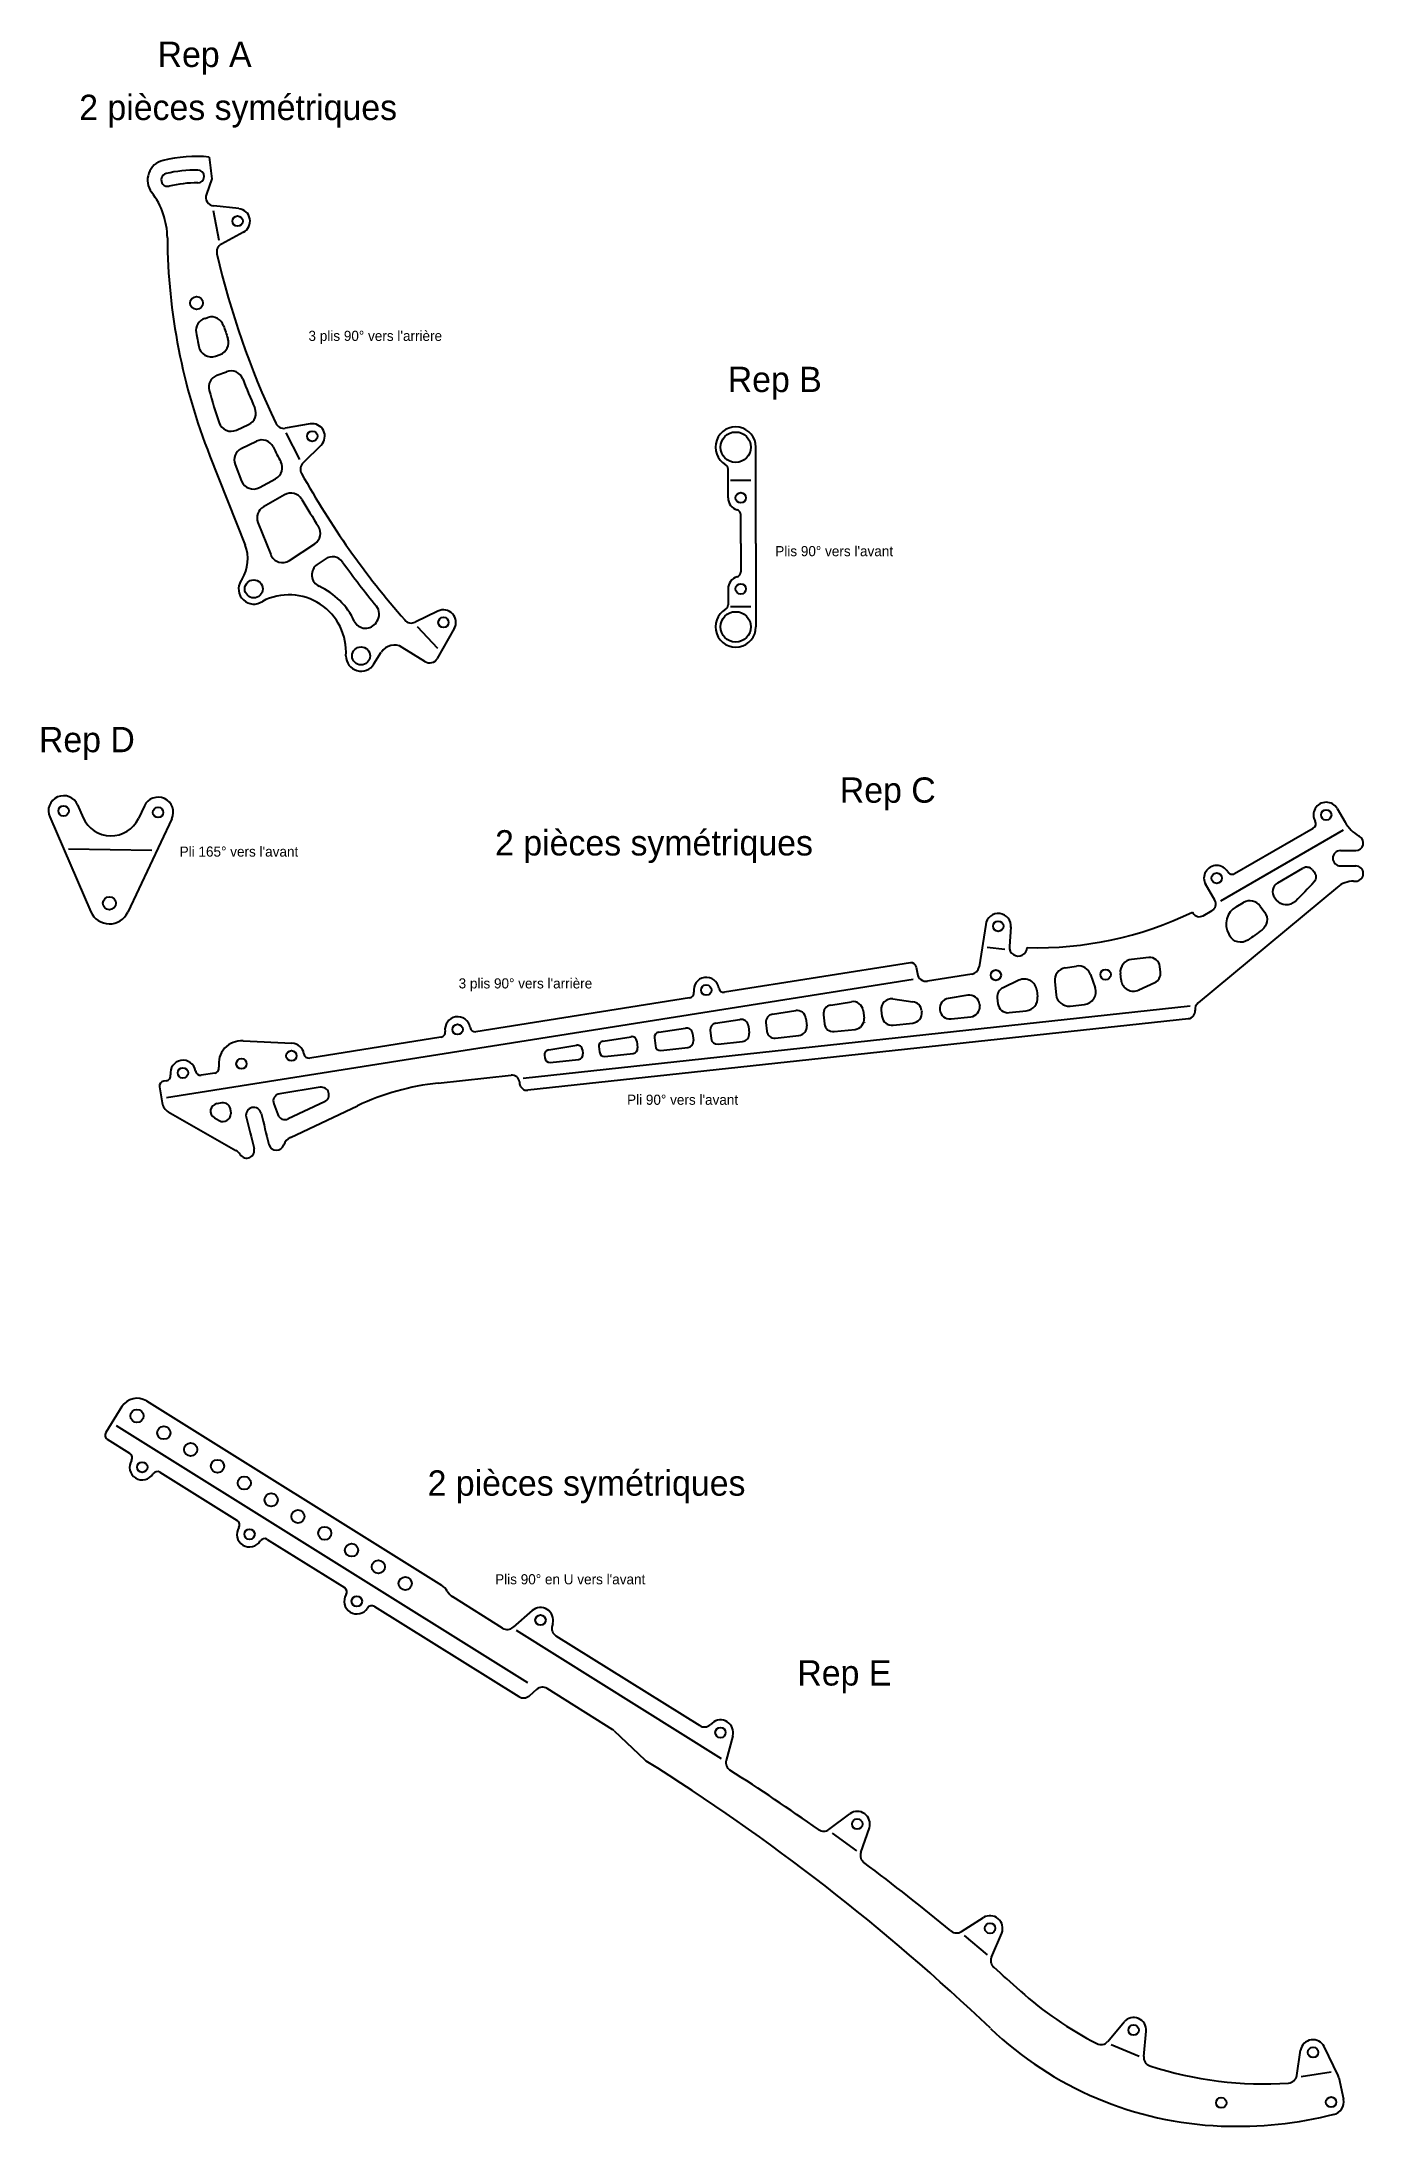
# Model space of a CAD drawing. Extents: x -840 to -317, y 67 to 891.
import ezdxf

# ---------------------------------------------------------------- set-up
doc = ezdxf.new("R2010")
doc.units = 0
doc.header["$MEASUREMENT"] = 0
for name, color, linetype in [('Coffre plis', 1, 'CONTINUOUS'), ('Contours', 31, 'CONTINUOUS'), ('Trous', 3, 'CONTINUOUS')]:
    doc.layers.add(name, color=color, linetype=linetype)

msp = doc.modelspace()

# ---------------------------------------------------------------- linework, layer by layer
at = {"layer": 'Coffre plis'}
for p, q in [((-771.92, 823.94), (-769.62, 812.26)), ((-743.16, 736.11), (-737.73, 725.53)), ((-567.4, 717.44, 605.49), (-559.4, 717.44, 605.49)), ((-567.4, 667.44, 605.49), (-559.4, 667.44, 605.49)), ((-691.3, 659.62), (-683.21, 650.99)), ((-373.65, 551.23), (-325.18, 579.22)), ((-829.04, 571.66), (-796.12, 571.17)), ((-465.99, 532.88), (-459.07, 532.06)), ((-649.33, 481.13), (-385.76, 509.72)), ((-810.25, 343.85), (-647.63, 242.24)), ((-570.97, 212.12), (-652.04, 262.78)), ((-527.29, 182.78), (-517.66, 175.79)), ((-475.06, 142.31), (-466.01, 134.62)), ((-417.03, 99.17), (-405.98, 94.54)), ((-341.87, 86.59), (-330.08, 88.37))]:
    msp.add_line(p, q, dxfattribs=at)
at = {"layer": 'Coffre plis', "extrusion": (0, 0, -1)}
msp.add_line((-790.4, 473.46), (-495.28, 520.2), dxfattribs=at)
at = {"layer": 'Contours'}
for p, q in [((-772.39, 836.47), (-774.59, 830.44)), ((-761.75, 824.75), (-771.65, 825.77)), ((-759.9, 815.37), (-768.67, 810.67)), ((-775.17, 781.34), (-774, 781.7)), ((-771.03, 766.44), (-769.17, 767.1)), ((-770.43, 758.84), (-766.66, 760.27)), ((-762.72, 737.19), (-757.93, 739.37)), ((-733.61, 739.7), (-743.4, 737.95)), ((-773.18, 726.88), (-759.29, 691.77)), ((-760.78, 729.92), (-754.83, 732.79)), ((-729.24, 731.19), (-736.38, 724.26)), ((-557.4, 692.44, 605.49), (-557.4, 730.44, 605.49)), ((-763.26, 723.58), (-760.67, 717.05)), ((-753.64, 714.5), (-747.23, 717.98)), ((-568.4, 710.44, 605.49), (-568.4, 721.78, 605.49)), ((-743.69, 711.63), (-752.03, 706.86)), ((-754.2, 700.68), (-749.17, 687.97)), ((-563.4, 692.44, 605.49), (-563.4, 703.74, 605.49)), ((-741.75, 685.64), (-731.76, 692.27)), ((-563.4, 692.44, 605.49), (-563.4, 681.15, 605.49)), ((-557.4, 692.44, 605.49), (-557.4, 659.44, 605.49)), ((-727.67, 686.25), (-730.75, 684.11)), ((-760.94, 677.62), (-760.51, 678.3)), ((-568.4, 674.44, 605.49), (-568.4, 668.1, 605.49)), ((-707.38, 661.23), (-707.03, 661.79)), ((-683.08, 665.65), (-692.04, 661.31)), ((-688.21, 645.73), (-697.18, 651.34)), ((-676.62, 658.76), (-683.32, 646.96)), ((-708.36, 644.77), (-705.45, 649.43)), ((-825.52, 589.09), (-823.32, 584.03)), ((-799.11, 588.69), (-801.46, 583.7)), ((-327.69, 587.63), (-324.6, 582.26)), ((-836.52, 584.3), (-820.24, 546.87)), ((-788.25, 583.57), (-805.67, 546.64)), ((-368.24, 561.91), (-337.13, 579.87)), ((-318.87, 576.64), (-319.11, 576.77)), ((-326.37, 571.04), (-320.37, 571.04)), ((-351.2, 558.31), (-341.25, 564.05)), ((-337.46, 563.39), (-336.8, 562.61)), ((-326.37, 564.94), (-320.37, 564.94)), ((-327.63, 556.63), (-382.61, 510.89)), ((-376.05, 551.39), (-379.9, 558.06)), ((-352.35, 552.39), (-351.65, 551.49)), ((-321.22, 558.94), (-320.37, 558.94)), ((-384.91, 546.74), (-384.71, 546.39)), ((-380.62, 545.29), (-377.15, 547.29)), ((-367.59, 548.85), (-364.69, 550.52)), ((-358.12, 549.09), (-356.34, 546.58)), ((-466.61, 541.82), (-469.23, 525.1)), ((-456.62, 540.84), (-457.23, 533.18)), ((-370.57, 538), (-370.19, 537.34)), ((-402.15, 528.75), (-408.96, 528.01)), ((-496.3, 526.66), (-569.79, 515.02)), ((-494.02, 525), (-493.59, 522.33)), ((-472.14, 522.19), (-489.59, 519.42)), ((-453.51, 519.78), (-459.75, 516.85)), ((-439.33, 519.19), (-438.77, 514.02)), ((-435.14, 524.66), (-430.69, 525.37)), ((-425.18, 522.06), (-423.38, 516.81)), ((-413.11, 519.93), (-413.39, 522.5)), ((-397.5, 522.92), (-397.74, 525.2)), ((-583.61, 512.83), (-668.07, 499.46)), ((-527.81, 509.99), (-519.6, 511.29)), ((-503.35, 512.38), (-495.37, 511.31)), ((-473.63, 513.85), (-481.39, 512.62)), ((-462.03, 512.8), (-461.78, 510.52)), ((-446.41, 515.8), (-446.13, 513.23)), ((-406.02, 515.94), (-399.77, 518.87)), ((-386.52, 504.6), (-647.49, 476.3)), ((-573.37, 502.77), (-563.82, 504.28)), ((-553.43, 503.04), (-553.06, 499.62)), ((-550.92, 506.33), (-541.67, 507.79)), ((-537.64, 504.71), (-537.33, 501.83)), ((-530.74, 506.15), (-530.35, 502.58)), ((-515, 507.77), (-514.68, 504.79)), ((-514.5, 503.17), (-514.5, 503.09)), ((-507.86, 507.99), (-507.6, 505.55)), ((-503.19, 502.01), (-495.41, 502.85)), ((-491.92, 507.78), (-491.86, 507.26)), ((-484.74, 508.24), (-484.72, 508.04)), ((-480.31, 504.49), (-472.51, 505.34)), ((-469.03, 510.33), (-468.97, 509.74)), ((-457.37, 506.98), (-450.57, 507.72)), ((-433.26, 509.59), (-427.56, 510.21)), ((-383.86, 507.82), (-383.87, 507.91)), ((-760.1, 495.78), (-740.76, 494.93)), ((-681.9, 497.27), (-733.75, 489.05)), ((-617.82, 495.73), (-606.76, 497.48)), ((-604.46, 495.72), (-604.17, 493.07)), ((-597.51, 497.02), (-597.16, 493.83)), ((-595.83, 499.21), (-585.29, 500.88)), ((-582.42, 498.68), (-582.12, 495.96)), ((-575.47, 500.03), (-575.11, 496.72)), ((-572.35, 494.51), (-562.73, 495.55)), ((-560.37, 501.64), (-560.07, 498.86)), ((-549.75, 496.96), (-540.43, 497.97)), ((-526.49, 499.48), (-518.22, 500.38)), ((-640.99, 490.14), (-640.87, 489.09)), ((-639.31, 492.33), (-628.25, 494.08)), ((-638.67, 487.31), (-627.55, 488.52)), ((-625.95, 492.32), (-625.78, 490.72)), ((-619.49, 493.54), (-619.27, 491.43)), ((-617.06, 489.66), (-605.95, 490.86)), ((-594.96, 492.06), (-584.34, 493.21)), ((-790.44, 480.07), (-791.42, 479.92)), ((-771.28, 483.11), (-776.61, 482.26)), ((-683.02, 479.15), (-654.17, 482.27)), ((-650.86, 479.62), (-650.79, 478.96)), ((-793.09, 477.63), (-792.09, 471.35)), ((-768.47, 471.32), (-770.42, 471.01)), ((-747.97, 470.95), (-746.41, 466.67)), ((-729.6, 477.48), (-745.62, 474.94)), ((-727.85, 471.8), (-742.31, 464.99)), ((-741.39, 457.68), (-714.87, 470.18)), ((-789.64, 467.8), (-762.98, 452.54)), ((-771.44, 465.45), (-769.48, 464.33)), ((-765.01, 468.39), (-764.99, 466.96)), ((-807.95, 351.31), (-814.35, 341.06)), ((-798.3, 353.53), (-681.69, 280.67)), ((-804.81, 332.74), (-813.71, 338.31)), ((-792.93, 325.32), (-762.41, 306.25)), ((-750.53, 298.83), (-720, 279.75)), ((-708.13, 272.33), (-651.1, 236.69)), ((-657.52, 263.79), (-677.14, 276.06)), ((-645.82, 270.68), (-653.37, 264.12)), ((-637.71, 265.61), (-637.97, 264.62)), ((-636.45, 260.74), (-579.63, 225.24)), ((-644.09, 239.51), (-646.95, 237.02)), ((-613.99, 223.62), (-639.93, 239.83)), ((-613.43, 223.19), (-601.32, 211.66)), ((-574.7, 226.24), (-575.48, 225.57)), ((-566.59, 221.17), (-569.19, 211.48)), ((-528.55, 184.19), (-520.27, 190.4)), ((-515.93, 175.02), (-512.59, 184.82)), ((-476.23, 143.82), (-467.51, 149.38)), ((-464.34, 133.72), (-460.27, 143.23)), ((-418.4, 100.41), (-411.91, 108.18)), ((-404.13, 94.44), (-403.15, 104.51)), ((-343.68, 86.94), (-342.17, 96.95)), ((-327.31, 87.01), (-332.78, 98.36)), ((-327.04, 86.22), (-325.19, 77.54))]:
    msp.add_line(p, q, dxfattribs=at)
for centre, radius, start, end in [((-789.84, 836.01), 8, 103.16024, 217.43847), ((-778.48, 787.42), 57.9, 85.04779, 103.16024), ((-445.09, 882.36), 330.5, 186.47273, 187.98058), ((-789.91, 836.09), 2.55, 103.21212, 283.21212), ((-778.48, 787.42), 52.55, 89.45286, 103.21212), ((-778.48, 787.42), 47.45, 89.45286, 103.21212), ((-778.01, 837.42), 2.55, 269.45286, 89.45286), ((-820.02, 812.91), 30, 0.49489, 37.43847), ((-771.3, 829.25), 3.5, 159.99998, 264.16157), ((-762.26, 819.78), 4.94, 11.16157, 84.16158), ((-762.26, 819.78), 4.94, 298.16157, 11.16157), ((-550.03, 815.24), 240, 180.49489, 201.59379), ((-767.02, 807.59), 3.5, 118.16157, 193.07557), ((-445.09, 882.36), 334, 193.07557, 205.24758), ((-773.71, 776.56), 5, 107.01589, 189.80991), ((-550.03, 815.24), 232, 189.80991, 191.19948), ((-772.53, 776.92), 5, 17.84871, 107.01589), ((-445.09, 882.36), 339, 197.84871, 198.74527), ((-772.7, 771.15), 5, 191.19948, 289.57808), ((-770.85, 771.81), 5, 289.57808, 18.74527), ((-768.66, 754.17), 5, 110.7899, 195.60752), ((-764.88, 755.6), 5, 21.62272, 110.7899), ((-550.03, 815.24), 232, 195.60752, 198.89369), ((-445.09, 882.36), 339, 201.62272, 203.73032), ((-760.01, 743.92), 5, 294.56314, 23.73032), ((-764.8, 741.73), 5, 198.89369, 294.56314), ((-752.66, 728.29), 5, 26.60777, 115.77496), ((-744.02, 741.39), 3.5, 205.24758, 280.16157), ((-732.72, 734.78), 4.94, 27.16157, 100.16158), ((-732.72, 734.78), 4.94, 314.16157, 27.16157), ((-565.4, 730.44, 605.49), 8, 0, 240), ((-758.61, 725.42), 5, 115.77496, 201.59379), ((-445.09, 882.36), 339, 206.60777, 207.71537), ((-756.03, 718.89), 5, 201.59379, 298.54819), ((-749.62, 722.37), 5, 298.54819, 27.71537), ((-733.94, 721.75), 3.5, 134.16157, 209.07557), ((-445.09, 882.36), 334, 209.07557, 221.24758), ((-570.4, 721.78, 605.49), 2, 0, 60), ((-741.21, 707.29), 5, 30.59283, 119.76001), ((-445.09, 882.36), 339, 210.59283, 212.71537), ((-563.4, 710.44, 605.49), 5, 180, 253.39845), ((-749.55, 702.52), 5, 119.76001, 201.59379), ((-565.4, 703.74, 605.49), 2, 0, 73.39845), ((-734.52, 696.44), 5, 303.54819, 32.71537), ((-773.23, 686.25), 15, 328, 21.59379), ((-744.52, 689.81), 5, 201.59379, 303.54819), ((-727.9, 680.01), 5, 124.76001, 245.24117), ((-724.82, 682.14), 5, 35.59283, 124.76001), ((-445.09, 882.36), 339, 215.59283, 219.30687), ((-755.85, 674.44), 6, 148, 305), ((-563.4, 674.44, 605.49), 5, 106.60155, 180), ((-565.4, 681.15, 605.49), 2, 286.60155, 360), ((-741.96, 649.52), 22.57, 355.98967, 117.5811), ((-741.96, 649.52), 28.57, 25.32139, 65.24117), ((-711.27, 664.44), 5, 328, 39.30687), ((-570.4, 668.1, 605.49), 2, 300, 360), ((-711.62, 663.88), 5, 205.32139, 328), ((-693.58, 664.46), 3.5, 221.24758, 296.16157), ((-680.9, 661.21), 4.94, 43.16157, 116.16158), ((-680.9, 661.21), 4.94, 330.16157, 43.16157), ((-565.4, 659.44, 605.49), 8, 120, 360), ((-700.36, 646.25), 6, 58, 148), ((-713.45, 647.95), 6, 180, 328), ((-686.35, 648.7), 3.5, 238, 330.16157), ((-831.02, 586.7), 6, 23.50888, 203.50888), ((-793.68, 586.13), 6, 334.75685, 154.75685), ((-332.04, 585.11), 5.02, 30, 210), ((-812.31, 588.82), 12, 203.50888, 334.75685), ((-338.13, 581.6), 2, 300, 30), ((-311.61, 589.76), 15, 210, 240), ((-326.37, 567.99), 3.05, 90.00001, 269.99999), ((-320.37, 574.04), 3, 270.00002, 60.00001), ((-375.32, 560.13), 5.02, 30, 210), ((-369.24, 563.64), 2, 209.99999, 299.99999), ((-339.75, 561.45), 3, 40.28922, 120), ((-320.37, 561.94), 3, 270, 89.99998), ((-349.2, 554.85), 4, 120, 217.94361), ((-321.23, 548.94), 10, 89.92825, 129.75451), ((-812.9, 550.06), 8, 203.50888, 334.75685), ((-461.63, 541.14), 5.02, 354.35952, 172.18514), ((-446.14, 672.73), 140.08, 268.31948, 295.9164), ((-382.12, 547.89), 3, 210, 300), ((-378.65, 549.89), 3, 300, 30), ((-363.59, 541.92), 8, 120, 209.29803), ((-362.19, 546.19), 5, 35.45802, 120), ((-453.74, 532.85), 3.5, 176.16293, 357.59536), ((-408.42, 523.04), 5, 96.19003, 186.19003), ((-401.72, 524.77), 4, 6.19003, 96.19003), ((-577.01, 515.9), 5, 9, 189), ((-495.99, 524.69), 2, 9, 99), ((-490.14, 522.88), 3.5, 189, 279), ((-472.69, 525.64), 3.5, 279, 351.09795), ((-451.38, 515.26), 5, 6.19003, 115.14799), ((-434.36, 519.73), 5, 99, 186.19003), ((-429.91, 520.43), 5, 19.02153, 99), ((-408.14, 520.47), 5, 186.19003, 295.14799), ((-401.47, 522.49), 4, 295.14799, 6.19003), ((-583.93, 514.81), 2, 278.99999, 9), ((-570.1, 517), 2, 188.99999, 278.99999), ((-518.98, 507.34), 4, 6.19003, 99), ((-503.89, 508.42), 4, 82.38405, 186.19003), ((-495.9, 507.35), 4, 6.19003, 82.38405), ((-480.77, 508.67), 4, 99, 186.19003), ((-473.01, 509.9), 4, 6.19003, 99), ((-458.05, 513.23), 4, 115.14799, 186.19003), ((-451.11, 512.69), 5, 276.19003, 6.19003), ((-433.8, 514.56), 5, 186.19003, 276.19003), ((-428.1, 515.18), 5, 276.19003, 19.02153), ((-380.38, 508.2), 3.5, 129.75451, 186.19003), ((-675.3, 500.34), 5, 9, 189), ((-572.98, 500.3), 2.5, 99, 186.19003), ((-563.36, 501.32), 3, 6.19003, 99), ((-550.45, 503.36), 3, 99, 186.19003), ((-541.12, 504.33), 3.5, 6.19003, 99), ((-527.26, 506.53), 3.5, 99, 186.19003), ((-526.87, 502.96), 3.5, 186.19003, 276.19003), ((-518.65, 504.36), 4, 276.19003, 6.19003), ((-503.62, 505.99), 4, 186.19003, 276.19003), ((-495.84, 506.83), 4, 276.19003, 6.19003), ((-480.75, 508.47), 4, 186.19003, 276.19003), ((-472.95, 509.31), 4, 276.19003, 6.19003), ((-457.8, 510.95), 4, 186.19003, 276.19003), ((-386.85, 507.59), 3, 276.19003, 6.19003), ((-760.73, 486.8), 9, 85.99712, 189), ((-740.98, 489.93), 5, 9, 87.47176), ((-682.21, 499.24), 2, 278.99999, 9), ((-668.38, 501.43), 2, 188.99999, 278.99999), ((-617.51, 493.76), 2, 99, 186.19003), ((-606.45, 495.51), 2, 6.19003, 99), ((-595.52, 497.24), 2, 99, 186.19003), ((-584.9, 498.41), 2.5, 6.19003, 99), ((-584.61, 495.69), 2.5, 276.19003, 6.19003), ((-572.62, 496.99), 2.5, 186.19003, 276.19003), ((-563.05, 498.53), 3, 276.19003, 6.19003), ((-550.08, 499.94), 3, 186.19003, 276.19003), ((-540.81, 501.45), 3.5, 276.19003, 6.19003), ((-783.84, 483.15), 5, 9, 189), ((-734.07, 491.03), 2, 188.99999, 278.99999), ((-639, 490.35), 2, 99, 186.19003), ((-638.88, 489.3), 2, 186.19003, 276.19003), ((-627.94, 492.1), 2, 6.19003, 99), ((-627.77, 490.51), 2, 276.19003, 6.19003), ((-617.28, 491.65), 2, 186.19003, 276.19003), ((-606.16, 492.85), 2, 276.19003, 6.19003), ((-595.17, 494.04), 2, 186.19003, 276.19003), ((-791.11, 477.94), 2, 99, 189), ((-790.75, 482.05), 2, 278.99999, 9), ((-776.92, 484.24), 2, 188.99999, 278.99999), ((-771.6, 485.08), 2, 279, 9), ((-672.23, 379.73), 100, 96.19003, 115.23954), ((-653.84, 479.29), 3, 6.19003, 96.19003), ((-647.81, 479.28), 3, 186.19003, 276.19003), ((-787.15, 472.14), 5, 189, 240.21639), ((-769.95, 468.05), 3, 99, 240.21639), ((-768.01, 468.36), 3, 0.57294, 99), ((-745.15, 471.98), 3, 99, 200.03982), ((-729.13, 474.52), 3, 295.23954, 99), ((-767.99, 466.93), 3, 240.21639, 0.57294), ((-755.89, 466.48), 3.05, 13.884, 193.884), ((-324.37, 567.99), 446.35, 193.24217, 194.884), ((-324.37, 567.99), 440.25, 193.23328, 194.884), ((-743.59, 467.7), 3, 200.03982, 295.23954), ((-758.69, 452.56), 3.05, 212.77334, 14.884), ((-746.9, 455.69), 3.05, 194.884, 341.6708), ((-739.26, 453.16), 5, 115.23954, 161.6708), ((-765.46, 448.2), 5, 32.77334, 60.21639), ((-802.01, 347.6), 7, 58, 148), ((-812.65, 340), 2, 148, 238), ((-799.93, 327.34), 5, 148, 328), ((-805.87, 331.05), 2, 328, 57.99997), ((-793.99, 323.63), 2, 58.00003, 148), ((-763.46, 304.55), 2, 328, 57.99997), ((-757.53, 300.84), 5, 148, 328), ((-751.59, 297.13), 2, 58.00003, 148), ((-685.4, 274.73), 7, 31.2345, 58), ((-715.13, 274.34), 5, 148, 328), ((-721.06, 278.05), 2, 328, 57.99997), ((-709.19, 270.63), 2, 58.00003, 148), ((-673.43, 281.99), 7, 211.2345, 238), ((-642.54, 266.91), 5, 58, 131), ((-655.66, 266.76), 3.5, 238, 311), ((-642.54, 266.91), 5, 345, 58), ((-634.59, 263.71), 3.5, 165, 238), ((-641.79, 236.87), 3.5, 58, 131), ((-649.24, 239.66), 3.5, 238, 311), ((-615.85, 220.66), 3.5, 46.41795, 58), ((-577.77, 228.21), 3.5, 238, 311), ((-571.42, 222.47), 5, 58, 131), ((-571.42, 222.47), 5, 345, 58), ((-598.91, 214.2), 3.5, 226.41795, 237.97615), ((-1051.49, -509.42), 850, 46.34832, 57.97615), ((-565.81, 210.58), 3.5, 165, 237.53493), ((-1032.81, -523.46), 866.5, 54.74661, 57.53493), ((-517.35, 186.34), 5, 54.01275, 125.76922), ((-517.35, 186.34), 5, 342.25628, 54.01275), ((-530.65, 186.99), 3.5, 234.74661, 306.8504), ((-512.61, 173.89), 3.5, 161.1751, 233.27847), ((-1032.81, -523.46), 866.5, 50.38838, 53.27847), ((-464.9, 145.12), 5, 49.65452, 121.41099), ((-464.9, 145.12), 5, 337.89805, 49.65452), ((-478.11, 146.78), 3.5, 230.38838, 302.49217), ((-461.12, 132.34), 3.5, 156.81687, 228.92025), ((-1032.81, -523.46), 866.5, 48, 48.92025), ((-356.99, 227.12), 143.5, 228, 242.75167), ((-408.14, 104.9), 5, 67.29018, 139.04665), ((-408.14, 104.9), 5, 355.53371, 67.29018), ((-368.12, 206.89), 140, 226.34832, 267.8004), ((-421.09, 102.65), 3.5, 242.75167, 320.12783), ((-337.24, 96.11), 5, 98.57099, 170.32746), ((-337.24, 96.11), 5, 26.81452, 98.57099), ((-400.65, 94.1), 3.5, 174.45253, 251.82869), ((-356.99, 227.12), 143.5, 251.82869, 274.03248), ((-347.14, 87.47), 3.5, 274.03248, 351.40864), ((-330.46, 85.49), 3.5, 12, 25.73334), ((-330.08, 76.5), 5, 280.12726, 12), ((-367.43, 224.88), 158, 267.8004, 284.1273)]:
    msp.add_arc(centre, radius, start, end, dxfattribs=at)
at = {"layer": 'Contours', "extrusion": (0, 0, -1)}
for centre, radius, start, end in [((339.09, 560.67), 3, 139.71078, 221.60741), ((443.02, 652.97), 142, 221.60741, 225.91549), ((360.41, 543.68), 5, 144.54198, 232.91456), ((347.71, 554.56), 5, 225.91549, 322.05639), ((365.83, 539.79), 5, 235.70763, 330.70197), ((443.02, 652.97), 142, 232.91456, 235.70763)]:
    msp.add_arc(centre, radius, start, end, dxfattribs=at)
at = {"layer": 'Trous'}
for centre, radius in [((-762.26, 819.78), 2.05), ((-778.48, 787.42), 2.55), ((-732.72, 734.78), 2.05), ((-565.4, 730.44, 605.49), 6), ((-563.4, 710.44, 605.49), 2.05), ((-755.85, 674.44), 3.55), ((-563.4, 674.44, 605.49), 2.05), ((-680.9, 661.21), 2.05), ((-565.4, 659.44, 605.49), 6), ((-713.45, 647.95), 3.55), ((-831.02, 586.7), 2.05), ((-793.68, 586.13), 2.05), ((-332.04, 585.11), 2.05), ((-375.32, 560.13), 2.05), ((-812.9, 550.21), 2.55), ((-461.63, 541.14), 2.05), ((-462.58, 521.8), 2.05), ((-419.22, 522.03), 2.05), ((-577.01, 515.9), 2.05), ((-675.3, 500.34), 2.05), ((-760.73, 486.8), 2.05), ((-740.98, 489.93), 2.05), ((-783.84, 483.15), 2.05), ((-802.01, 347.6), 2.6), ((-791.41, 340.97), 2.6), ((-780.81, 334.35), 2.6), ((-770.21, 327.72), 2.6), ((-799.93, 327.34), 2.05), ((-759.61, 321.1), 2.6), ((-749.01, 314.48), 2.6), ((-738.41, 307.85), 2.6), ((-757.53, 300.84), 2.05), ((-727.81, 301.23), 2.6), ((-717.21, 294.6), 2.6), ((-706.61, 287.98), 2.6), ((-696, 281.36), 2.6), ((-715.13, 274.34), 2.05), ((-642.54, 266.91), 2.05), ((-571.42, 222.47), 2.05), ((-517.35, 186.34), 2.05), ((-464.9, 145.12), 2.05), ((-408.14, 104.9), 2.05), ((-337.24, 96.11), 2.05), ((-373.48, 76.2), 2.05), ((-330.12, 76.43), 2.05)]:
    msp.add_circle(centre, radius, dxfattribs=at)

# ---------------------------------------------------------------- texts
at = {"layer": 'Coffre plis'}
for s, p in [("3 plis 90° vers l'arrière", (-734.24, 772.44)), ("Plis 90° vers l'avant", (-549.76, 687.36, 605.49)), ("Pli 165° vers l'avant", (-785.15, 568.63)), ("3 plis 90° vers l'arrière", (-674.9, 516.55)), ("Pli 90° vers l'avant", (-608.33, 470.57)), ("Plis 90° en U vers l'avant", (-660.47, 281.06))]:
    msp.add_text(s, height=4, dxfattribs=at).set_placement(p)
at = {"layer": 'Contours'}
for s, p in [('Rep A', (-793.87, 880.69)), ('2 pièces symétriques', (-824.85, 859.73)), ('Rep B', (-568.55, 752.24, 605.49)), ('Rep D', (-840.77, 609.9)), ('Rep C', (-524.26, 589.94)), ('2 pièces symétriques', (-660.49, 569.09)), ('2 pièces symétriques', (-687.16, 316.09)), ('Rep E', (-541.05, 241.06))]:
    msp.add_text(s, height=10, dxfattribs=at).set_placement(p)

doc.saveas('drawing.dxf')
